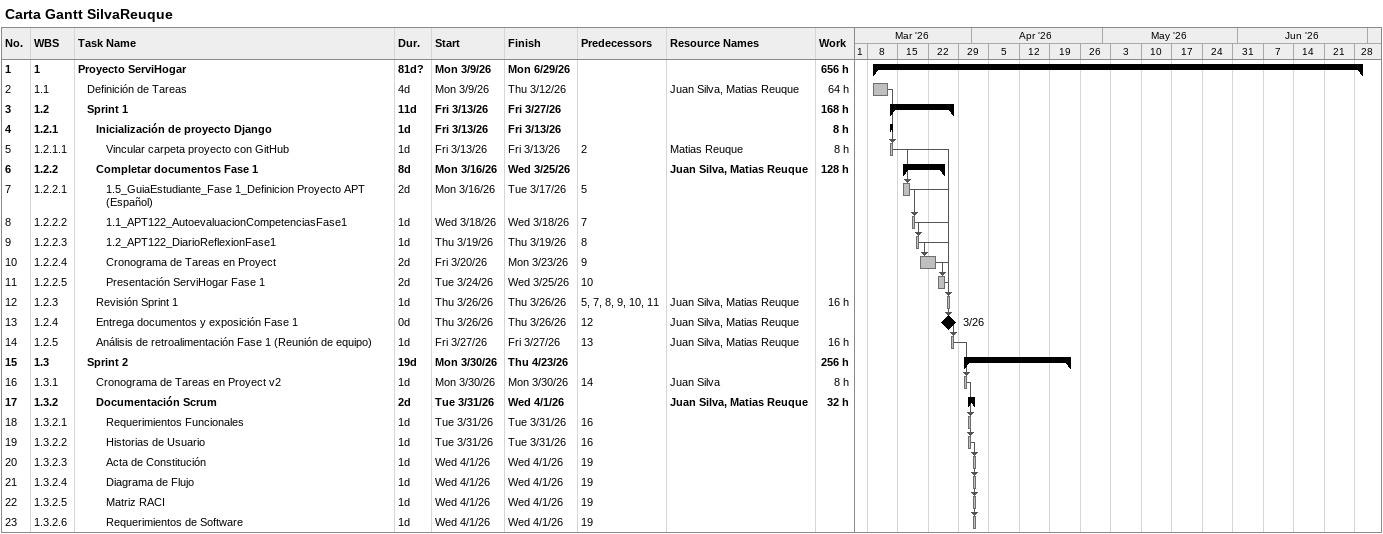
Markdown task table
Carta Gantt SilvaReuque

| ID | WBS | Task | Duration | Start | Finish | Predecessors | Resources | Work (h) |
|---|---|---|---|---|---|---|---|---|
| 1 | 1 | **Proyecto ServiHogar** | 81d? | 2026-03-09 | 2026-06-29 |  |  | 656 |
| 2 | 1.1 | Definición de Tareas | 4d | 2026-03-09 | 2026-03-12 |  | Juan Silva, Matias Reuque | 64 |
| 3 | 1.2 | **Sprint 1** | 11d | 2026-03-13 | 2026-03-27 |  |  | 168 |
| 4 | 1.2.1 | **Inicialización de proyecto Django** | 1d | 2026-03-13 | 2026-03-13 |  |  | 8 |
| 5 | 1.2.1.1 | Vincular carpeta proyecto con GitHub | 1d | 2026-03-13 | 2026-03-13 | 2 | Matias Reuque | 8 |
| 6 | 1.2.2 | **Completar documentos Fase 1** | 8d | 2026-03-16 | 2026-03-25 |  | Juan Silva, Matias Reuque | 128 |
| 7 | 1.2.2.1 | 1.5_GuiaEstudiante_Fase 1_Definicion Proyecto APT (Español) | 2d | 2026-03-16 | 2026-03-17 | 5 |  |  |
| 8 | 1.2.2.2 | 1.1_APT122_AutoevaluacionCompetenciasFase1 | 1d | 2026-03-18 | 2026-03-18 | 7 |  |  |
| 9 | 1.2.2.3 | 1.2_APT122_DiarioReflexionFase1 | 1d | 2026-03-19 | 2026-03-19 | 8 |  |  |
| 10 | 1.2.2.4 | Cronograma de Tareas en Proyect | 2d | 2026-03-20 | 2026-03-23 | 9 |  |  |
| 11 | 1.2.2.5 | Presentación ServiHogar Fase 1 | 2d | 2026-03-24 | 2026-03-25 | 10 |  |  |
| 12 | 1.2.3 | Revisión Sprint 1 | 1d | 2026-03-26 | 2026-03-26 | 5, 7, 8, 9, 10, 11 | Juan Silva, Matias Reuque | 16 |
| 13 | 1.2.4 | Entrega documentos y exposición Fase 1 | 0d | 2026-03-26 | 2026-03-26 | 12 | Juan Silva, Matias Reuque |  |
| 14 | 1.2.5 | Análisis de retroalimentación Fase 1 (Reunión de equipo) | 1d | 2026-03-27 | 2026-03-27 | 13 | Juan Silva, Matias Reuque | 16 |
| 15 | 1.3 | **Sprint 2** | 19d | 2026-03-30 | 2026-04-23 |  |  | 256 |
| 16 | 1.3.1 | Cronograma de Tareas en Proyect v2 | 1d | 2026-03-30 | 2026-03-30 | 14 | Juan Silva | 8 |
| 17 | 1.3.2 | **Documentación Scrum** | 2d | 2026-03-31 | 2026-04-01 |  | Juan Silva, Matias Reuque | 32 |
| 18 | 1.3.2.1 | Requerimientos Funcionales | 1d | 2026-03-31 | 2026-03-31 | 16 |  |  |
| 19 | 1.3.2.2 | Historias de Usuario | 1d | 2026-03-31 | 2026-03-31 | 16 |  |  |
| 20 | 1.3.2.3 | Acta de Constitución | 1d | 2026-04-01 | 2026-04-01 | 19 |  |  |
| 21 | 1.3.2.4 | Diagrama de Flujo | 1d | 2026-04-01 | 2026-04-01 | 19 |  |  |
| 22 | 1.3.2.5 | Matriz RACI | 1d | 2026-04-01 | 2026-04-01 | 19 |  |  |
| 23 | 1.3.2.6 | Requerimientos de Software | 1d | 2026-04-01 | 2026-04-01 | 19 |  |  |
